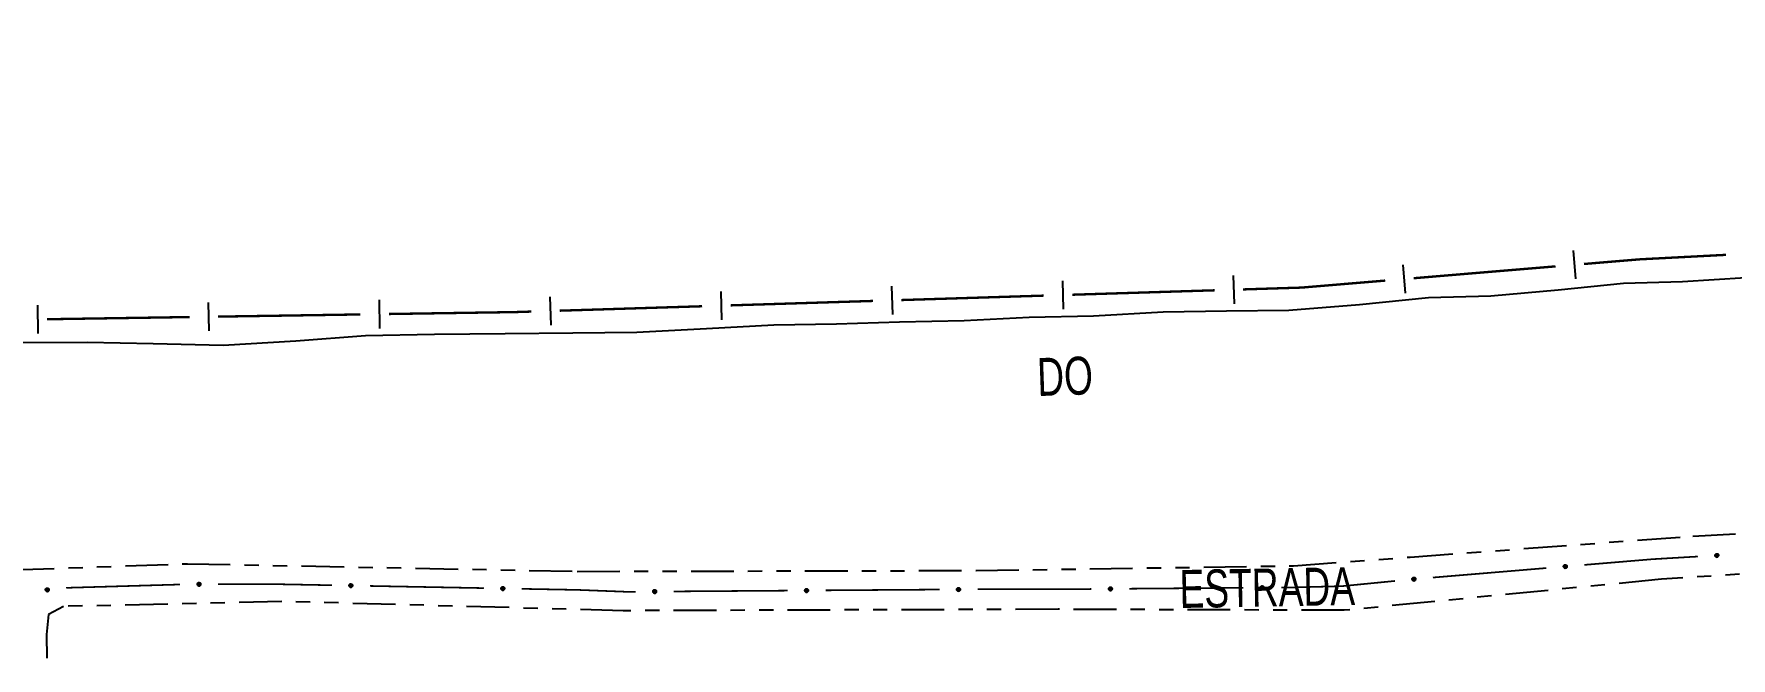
# Model space of a CAD drawing. Extents: x 209066 to 212010, y 4879784 to 4881672.
# Drawn here: x 210590.9 to 210769.6, y 4881297.1 to 4881362.9 of the extents above; entities that cross this region are included whole.
import ezdxf

# ---------------------------------------------------------------- set-up
doc = ezdxf.new("R2010")
doc.units = 0
doc.header["$LTSCALE"] = 1.5
doc.header["$MEASUREMENT"] = 0
doc.linetypes.add('TRACO_25', pattern=[8, 3, -1, 1, -1, 1, -1])
for name, color, linetype in [('HD-CURSO-PERENE', 170, 'CONTINUOUS'), ('HD-TXT-PRAIA', 7, 'CONTINUOUS'), ('LM-LIM-SETORES-BAIRROS', 250, 'CONTINUOUS'), ('SV-EIXO-ROD-ESTR', 7, 'CONTINUOUS'), ('SV-EST-M-N-PAV', 20, 'CONTINUOUS'), ('SV-RUA-NAO-PAV', 7, 'CONTINUOUS'), ('SV-TXT-EST-M-N-PAV', 7, 'CONTINUOUS')]:
    doc.layers.add(name, color=color, linetype=linetype)
doc.styles.add('ARIAL', font='ARIAL.SHX')

msp = doc.modelspace()

# ---------------------------------------------------------------- linework, layer by layer
at = {"layer": 'HD-CURSO-PERENE', "linetype": 'Continuous'}
msp.add_polyline3d([(210771.19298, 4881337.197599, 2.317656), (210764.50255, 4881336.758192, 2.317656), (210758.309072, 4881336.598168, 2.317656), (210751.396206, 4881335.907005, 2.317656), (210744.308025, 4881335.264056, 2.317656), (210737.765098, 4881335.075677, 2.317656), (210730.477806, 4881334.355916, 2.317656), (210723.064445, 4881333.759727, 2.317656), (210716.470618, 4881333.67069, 2.317656), (210709.801858, 4881333.580926, 2.317656), (210702.461776, 4881333.160165, 2.317656), (210695.693578, 4881333.019515, 2.317656), (210688.852338, 4881332.67848, 2.317656), (210682.034422, 4881332.512388, 2.317656), (210675.39182, 4881332.298081, 2.317656), (210668.797993, 4881332.209044, 2.317656), (210661.70745, 4881331.815668, 2.317656), (210654.366896, 4881331.444821, 2.317656), (210647.623203, 4881331.354329, 2.317656), (210640.504612, 4881331.285152, 2.317656), (210633.086291, 4881331.213063, 2.317656), (210625.793565, 4881331.067316, 2.317656), (210618.454664, 4881330.52177, 2.317656), (210610.815089, 4881330.073139, 2.317656), (210603.44436, 4881330.251107, 2.317656), (210596.498721, 4881330.383287, 2.317656), (210589.454826, 4881330.339796, 2.317656)], dxfattribs=at)
at = {"layer": 'LM-LIM-SETORES-BAIRROS'}
for points in [[(210753.002675, 4881340.060053), (210753.252501, 4881337.070474)], [(210699.193319, 4881336.878903), (210699.286687, 4881333.880356)], [(210717.184599, 4881337.439111), (210717.277967, 4881334.440564)], [(210735.065197, 4881338.561099), (210735.315022, 4881335.571519)], [(210645.219478, 4881335.198278), (210645.312846, 4881332.199731)], [(210663.210758, 4881335.758486), (210663.304126, 4881332.759939)], [(210681.202039, 4881336.318694), (210681.295407, 4881333.320148)], [(210591.250929, 4881334.315295), (210591.296726, 4881331.315644)], [(210609.248832, 4881334.590074), (210609.294629, 4881331.590424)], [(210627.246734, 4881334.864853), (210627.292531, 4881331.865203)]]:
    msp.add_lwpolyline(points, dxfattribs=at)
at = {"layer": 'LM-LIM-SETORES-BAIRROS', "const_width": 0.25}
for points in [[(210759.984199, 4881339.13824), (210754.124115, 4881338.648539)], [(210760.103528, 4881339.144453), (210759.984199, 4881339.13824)], [(210769.091345, 4881339.612569), (210760.103528, 4881339.144453)], [(210733.197056, 4881336.899759), (210725.224844, 4881336.233557)], [(210751.134535, 4881338.398713), (210736.186636, 4881337.149585)], [(210697.240972, 4881335.317384), (210682.248238, 4881334.850544)], [(210715.232252, 4881335.877592), (210700.239518, 4881335.410752)], [(210724.369968, 4881336.16212), (210718.230799, 4881335.97096)], [(210725.224844, 4881336.233557), (210724.369968, 4881336.16212)], [(210625.269866, 4881333.334497), (210610.271614, 4881333.105514)], [(210641.534639, 4881333.582816), (210628.269516, 4881333.380294)], [(210642.267615, 4881333.605636), (210641.534639, 4881333.582816)], [(210643.267131, 4881333.636759), (210642.267615, 4881333.605636)], [(210661.258411, 4881334.196967), (210646.265678, 4881333.730127)], [(210679.249691, 4881334.757176), (210664.256958, 4881334.290335)], [(210607.271963, 4881333.059718), (210592.273711, 4881332.830735)]]:
    msp.add_lwpolyline(points, dxfattribs=at)
at = {"layer": 'SV-EIXO-ROD-ESTR', "const_width": 0.18}
for points in [[(210738.214119, 4881305.621312), (210750.172453, 4881306.620442)], [(210754.158564, 4881306.953485), (210761.134258, 4881307.536311)], [(210761.134258, 4881307.536311), (210761.32328, 4881307.552103)], [(210761.32328, 4881307.552103), (210766.125197, 4881307.83631)], [(210594.275587, 4881304.537849), (210606.270425, 4881304.889779)], [(210610.270068, 4881304.914573), (210616.270068, 4881304.915435)], [(210616.270068, 4881304.915435), (210616.794686, 4881304.914118)], [(210616.794686, 4881304.914118), (210622.269086, 4881304.810501)], [(210626.26837, 4881304.734804), (210638.266221, 4881304.507713)], [(210722.25894, 4881304.572907), (210723.258909, 4881304.580875)], [(210723.258909, 4881304.580875), (210723.699021, 4881304.58437)], [(210723.699021, 4881304.58437), (210728.257296, 4881304.705122)], [(210728.257296, 4881304.705122), (210728.678218, 4881304.716269)], [(210728.678218, 4881304.716269), (210734.230434, 4881305.261577)], [(210642.265505, 4881304.432016), (210647.264609, 4881304.337395)], [(210647.264609, 4881304.337395), (210648.153731, 4881304.320571)], [(210648.153731, 4881304.320571), (210653.260625, 4881304.122883)], [(210653.260625, 4881304.122883), (210653.264827, 4881304.122723)], [(210653.264827, 4881304.122723), (210654.260597, 4881304.129804)], [(210658.260496, 4881304.158249), (210670.260192, 4881304.243585)], [(210674.260091, 4881304.27203), (210686.259788, 4881304.357366)], [(210690.259687, 4881304.385811), (210690.361488, 4881304.386521)], [(210690.361488, 4881304.386521), (210698.259684, 4881304.387732)], [(210698.259684, 4881304.387732), (210698.868989, 4881304.386521)], [(210698.868989, 4881304.386521), (210702.259575, 4881304.413539)], [(210706.259448, 4881304.445413), (210718.259067, 4881304.541034)]]:
    msp.add_lwpolyline(points, dxfattribs=at)
at = {"layer": 'SV-EIXO-ROD-ESTR'}
for points in [[(210752.013161, 4881306.884699), (210752.044213, 4881306.922485), (210752.078627, 4881306.948611), (210752.113602, 4881306.962141), (210752.147626, 4881306.966037), (210752.182883, 4881306.966103), (210752.218444, 4881306.958326), (210752.256001, 4881306.940953), (210752.294124, 4881306.91007), (210752.318571, 4881306.873057), (210752.333669, 4881306.839478), (210752.339775, 4881306.804234), (210752.339265, 4881306.769982), (210752.329966, 4881306.733311), (210752.311988, 4881306.695422), (210752.280006, 4881306.657839), (210752.246092, 4881306.632457), (210752.211919, 4881306.620259), (210752.176448, 4881306.614345), (210752.140453, 4881306.61471), (210752.105589, 4881306.622544), (210752.067474, 4881306.640714), (210752.030798, 4881306.672771), (210752.005096, 4881306.706308), (210751.992422, 4881306.740301), (210751.987386, 4881306.775353), (210751.98689, 4881306.810715), (210751.993219, 4881306.846787), (210752.013161, 4881306.884699)], [(210767.971769, 4881308.055875), (210768.003728, 4881308.092898), (210768.038765, 4881308.118182), (210768.074058, 4881308.13086), (210768.108166, 4881308.13393), (210768.143414, 4881308.133141), (210768.178776, 4881308.124506), (210768.215901, 4881308.106227), (210768.253265, 4881308.074429), (210768.276807, 4881308.036834), (210768.291087, 4881308.002899), (210768.296337, 4881307.967517), (210768.294997, 4881307.933288), (210768.284812, 4881307.896853), (210768.265921, 4881307.859411), (210768.233038, 4881307.822614), (210768.198518, 4881307.798062), (210768.164059, 4881307.786696), (210768.128456, 4881307.781644), (210768.09248, 4881307.78288), (210768.057816, 4881307.791557), (210768.020153, 4881307.810645), (210767.984264, 4881307.843583), (210767.959383, 4881307.877732), (210767.947536, 4881307.912022), (210767.943351, 4881307.947186), (210767.943713, 4881307.982549), (210767.950914, 4881308.018458), (210767.971769, 4881308.055875)], [(210608.126372, 4881305.024346), (210608.160457, 4881305.059421), (210608.196924, 4881305.082596), (210608.232902, 4881305.093171), (210608.267132, 4881305.094226), (210608.302273, 4881305.091361), (210608.337064, 4881305.080656), (210608.373047, 4881305.060221), (210608.408472, 4881305.026277), (210608.429757, 4881304.98736), (210608.442012, 4881304.952641), (210608.445168, 4881304.917012), (210608.441812, 4881304.882921), (210608.429498, 4881304.84715), (210608.408433, 4881304.810887), (210608.373438, 4881304.776091), (210608.337531, 4881304.753616), (210608.302462, 4881304.744301), (210608.266623, 4881304.741356), (210608.230782, 4881304.744711), (210608.196691, 4881304.755416), (210608.160218, 4881304.776691), (210608.126333, 4881304.811686), (210608.103508, 4881304.847243), (210608.093703, 4881304.882171), (210608.091598, 4881304.917521), (210608.094042, 4881304.952801), (210608.103347, 4881304.988223), (210608.126372, 4881305.024346)], [(210624.127156, 4881304.885432), (210624.161904, 4881304.919851), (210624.198806, 4881304.942326), (210624.23498, 4881304.952214), (210624.269223, 4881304.952616), (210624.304303, 4881304.949081), (210624.338884, 4881304.937715), (210624.374471, 4881304.916598), (210624.409242, 4881304.881983), (210624.429781, 4881304.842668), (210624.441372, 4881304.807722), (210624.443847, 4881304.772039), (210624.439843, 4881304.738018), (210624.426848, 4881304.702488), (210624.405096, 4881304.666633), (210624.369444, 4881304.632512), (210624.333115, 4881304.610725), (210624.297875, 4881304.602081), (210624.261986, 4881304.599819), (210624.226216, 4881304.603857), (210624.192334, 4881304.61521), (210624.156274, 4881304.637177), (210624.123062, 4881304.672812), (210624.100919, 4881304.708797), (210624.091782, 4881304.743906), (210624.090351, 4881304.77929), (210624.093468, 4881304.814517), (210624.103447, 4881304.849754), (210624.127156, 4881304.885432)], [(210640.124291, 4881304.582645), (210640.159039, 4881304.617063), (210640.195941, 4881304.639539), (210640.232114, 4881304.649426), (210640.266358, 4881304.649828), (210640.301437, 4881304.646294), (210640.336019, 4881304.634927), (210640.371605, 4881304.61381), (210640.406376, 4881304.579196), (210640.426916, 4881304.53988), (210640.438507, 4881304.504934), (210640.440982, 4881304.469251), (210640.436978, 4881304.435231), (210640.423983, 4881304.3997), (210640.40223, 4881304.363846), (210640.366578, 4881304.329724), (210640.330249, 4881304.307938), (210640.29501, 4881304.299293), (210640.25912, 4881304.297032), (210640.22335, 4881304.30107), (210640.189469, 4881304.312423), (210640.153408, 4881304.334389), (210640.120197, 4881304.370024), (210640.098054, 4881304.406009), (210640.088917, 4881304.441119), (210640.087486, 4881304.476502), (210640.090603, 4881304.511729), (210640.100582, 4881304.546967), (210640.124291, 4881304.582645)], [(210720.114451, 4881304.665902), (210720.14826, 4881304.701243), (210720.184544, 4881304.724703), (210720.220439, 4881304.735559), (210720.25466, 4881304.736882), (210720.289821, 4881304.734292), (210720.324696, 4881304.72386), (210720.360837, 4881304.703707), (210720.396527, 4881304.67004), (210720.418116, 4881304.631291), (210720.430642, 4881304.59667), (210720.434076, 4881304.561066), (210720.430988, 4881304.52695), (210720.418953, 4881304.491083), (210720.398173, 4881304.454657), (210720.363451, 4881304.419589), (210720.327722, 4881304.396833), (210720.292727, 4881304.387244), (210720.256911, 4881304.384019), (210720.221046, 4881304.387093), (210720.186872, 4881304.397531), (210720.150233, 4881304.41852), (210720.116075, 4881304.453249), (210720.092973, 4881304.488626), (210720.082895, 4881304.523476), (210720.080513, 4881304.558809), (210720.082682, 4881304.594107), (210720.091709, 4881304.6296), (210720.114451, 4881304.665902)], [(210736.068717, 4881305.552525), (210736.099768, 4881305.590312), (210736.134183, 4881305.616438), (210736.169158, 4881305.629967), (210736.203181, 4881305.633863), (210736.238438, 4881305.633929), (210736.273999, 4881305.626153), (210736.311556, 4881305.608779), (210736.34968, 4881305.577896), (210736.374126, 4881305.540883), (210736.389225, 4881305.507304), (210736.39533, 4881305.47206), (210736.39482, 4881305.437808), (210736.385521, 4881305.401137), (210736.367544, 4881305.363249), (210736.335562, 4881305.325665), (210736.301647, 4881305.300283), (210736.267474, 4881305.288086), (210736.232003, 4881305.282172), (210736.196008, 4881305.282536), (210736.161145, 4881305.290371), (210736.12303, 4881305.30854), (210736.086353, 4881305.340598), (210736.060652, 4881305.374134), (210736.047977, 4881305.408127), (210736.042941, 4881305.443179), (210736.042445, 4881305.478541), (210736.048774, 4881305.514613), (210736.068717, 4881305.552525)], [(210592.131511, 4881304.417921), (210592.160298, 4881304.45746), (210592.193125, 4881304.485554), (210592.227249, 4881304.501107), (210592.260986, 4881304.506987), (210592.296179, 4881304.509115), (210592.332134, 4881304.503433), (210592.370643, 4881304.488287), (210592.410508, 4881304.459687), (210592.437078, 4881304.424168), (210592.454115, 4881304.391529), (210592.462273, 4881304.356703), (210592.463767, 4881304.32248), (210592.45663, 4881304.285327), (210592.4409, 4881304.246452), (210592.411171, 4881304.207062), (210592.3788, 4881304.179739), (210592.345399, 4881304.165563), (210592.310335, 4881304.157584), (210592.27438, 4881304.155842), (210592.239118, 4881304.161623), (210592.200005, 4881304.177532), (210592.161516, 4881304.207389), (210592.133896, 4881304.239364), (210592.119255, 4881304.272557), (210592.112177, 4881304.307255), (210592.109613, 4881304.342527), (210592.11382, 4881304.378907), (210592.131511, 4881304.417921)], [(210656.116087, 4881304.253083), (210656.149927, 4881304.288394), (210656.186231, 4881304.311823), (210656.222135, 4881304.322649), (210656.256356, 4881304.323942), (210656.291516, 4881304.321322), (210656.326381, 4881304.31086), (210656.362506, 4881304.290676), (210656.398166, 4881304.256979), (210656.419722, 4881304.218211), (210656.432219, 4881304.183579), (210656.435622, 4881304.147972), (210656.432505, 4881304.113859), (210656.420439, 4881304.078003), (210656.399628, 4881304.041594), (210656.364876, 4881304.006556), (210656.329127, 4881303.983831), (210656.294124, 4881303.974272), (210656.258306, 4881303.971077), (210656.222443, 4881303.974182), (210656.188277, 4881303.984649), (210656.151657, 4881304.005669), (210656.117529, 4881304.040428), (210656.094457, 4881304.075824), (210656.084409, 4881304.110684), (210656.082057, 4881304.146018), (210656.084256, 4881304.181314), (210656.093314, 4881304.2168), (210656.116087, 4881304.253083)], [(210672.115682, 4881304.366864), (210672.149522, 4881304.402175), (210672.185826, 4881304.425604), (210672.22173, 4881304.436429), (210672.255952, 4881304.437723), (210672.291111, 4881304.435103), (210672.325977, 4881304.424641), (210672.362101, 4881304.404457), (210672.397762, 4881304.37076), (210672.419318, 4881304.331992), (210672.431814, 4881304.29736), (210672.435218, 4881304.261753), (210672.4321, 4881304.22764), (210672.420035, 4881304.191784), (210672.399223, 4881304.155375), (210672.364472, 4881304.120337), (210672.328722, 4881304.097612), (210672.293719, 4881304.088053), (210672.257901, 4881304.084858), (210672.222038, 4881304.087963), (210672.187873, 4881304.09843), (210672.151253, 4881304.11945), (210672.117124, 4881304.154208), (210672.094052, 4881304.189605), (210672.084004, 4881304.224465), (210672.081653, 4881304.259799), (210672.083852, 4881304.295095), (210672.09291, 4881304.330581), (210672.115682, 4881304.366864)], [(210688.115278, 4881304.480645), (210688.149117, 4881304.515956), (210688.185422, 4881304.539385), (210688.221326, 4881304.55021), (210688.255547, 4881304.551504), (210688.290707, 4881304.548884), (210688.325572, 4881304.538421), (210688.361697, 4881304.518238), (210688.397357, 4881304.484541), (210688.418913, 4881304.445773), (210688.43141, 4881304.411141), (210688.434813, 4881304.375534), (210688.431696, 4881304.341421), (210688.41963, 4881304.305564), (210688.398819, 4881304.269156), (210688.364067, 4881304.234118), (210688.328318, 4881304.211393), (210688.293315, 4881304.201834), (210688.257497, 4881304.198639), (210688.221634, 4881304.201744), (210688.187468, 4881304.212211), (210688.150848, 4881304.233231), (210688.11672, 4881304.267989), (210688.093648, 4881304.303386), (210688.083599, 4881304.338246), (210688.081248, 4881304.37358), (210688.083447, 4881304.408876), (210688.092505, 4881304.444362), (210688.115278, 4881304.480645)], [(210704.114959, 4881304.538408), (210704.148768, 4881304.573749), (210704.185052, 4881304.597209), (210704.220947, 4881304.608065), (210704.255168, 4881304.609388), (210704.290329, 4881304.606798), (210704.325204, 4881304.596365), (210704.361345, 4881304.576213), (210704.397035, 4881304.542546), (210704.418624, 4881304.503797), (210704.43115, 4881304.469176), (210704.434584, 4881304.433572), (210704.431496, 4881304.399456), (210704.419461, 4881304.363589), (210704.398681, 4881304.327162), (210704.363959, 4881304.292095), (210704.32823, 4881304.269339), (210704.293235, 4881304.25975), (210704.257419, 4881304.256525), (210704.221554, 4881304.259599), (210704.187379, 4881304.270037), (210704.150741, 4881304.291026), (210704.116583, 4881304.325755), (210704.093481, 4881304.361132), (210704.083403, 4881304.395982), (210704.081021, 4881304.431315), (210704.08319, 4881304.466613), (210704.092217, 4881304.502106), (210704.114959, 4881304.538408)]]:
    msp.add_lwpolyline(points, close=True, dxfattribs=at)
for points in [[(210751.98689, 4881306.810715), (210752.318571, 4881306.873057)], [(210751.987386, 4881306.775353), (210752.333669, 4881306.839478)], [(210751.990821, 4881306.794441), (210752.321014, 4881306.85763)], [(210751.992422, 4881306.740301), (210752.339775, 4881306.804234)], [(210751.992529, 4881306.757613), (210752.335187, 4881306.819105)], [(210751.993219, 4881306.846787), (210752.294124, 4881306.91007)], [(210751.99478, 4881306.829004), (210752.301743, 4881306.891621)], [(210752.002282, 4881306.722827), (210752.336554, 4881306.786357)], [(210752.004178, 4881306.864021), (210752.271707, 4881306.923344)], [(210752.005096, 4881306.706308), (210752.339265, 4881306.769982)], [(210752.013161, 4881306.884699), (210752.256001, 4881306.940953)], [(210752.020193, 4881306.688722), (210752.32999, 4881306.750207)], [(210752.030798, 4881306.672771), (210752.329966, 4881306.733311)], [(210752.030912, 4881306.904594), (210752.229888, 4881306.948604)], [(210752.044213, 4881306.922485), (210752.218444, 4881306.958326)], [(210752.052835, 4881306.658587), (210752.317986, 4881306.713603)], [(210752.063767, 4881306.937463), (210752.191924, 4881306.960494)], [(210752.067474, 4881306.640714), (210752.311988, 4881306.695422)], [(210752.078627, 4881306.948611), (210752.182883, 4881306.966103)], [(210752.091821, 4881306.634459), (210752.288305, 4881306.675522)], [(210752.105589, 4881306.622544), (210752.280006, 4881306.657839)], [(210752.127293, 4881306.619622), (210752.256696, 4881306.644126)], [(210752.140453, 4881306.61471), (210752.246092, 4881306.632457)], [(210767.943351, 4881307.947186), (210768.291087, 4881308.002899)], [(210767.943713, 4881307.982549), (210768.276807, 4881308.036834)], [(210767.947248, 4881307.966185), (210768.278876, 4881308.021353)], [(210767.947536, 4881307.912022), (210768.296337, 4881307.967517)], [(210767.948063, 4881307.929327), (210768.292111, 4881307.982496)], [(210767.950914, 4881308.018458), (210768.253265, 4881308.074429)], [(210767.952043, 4881308.000642), (210768.260434, 4881308.055801)], [(210767.95697, 4881307.894314), (210768.292684, 4881307.949724)], [(210767.959383, 4881307.877732), (210768.294997, 4881307.933288)], [(210767.962287, 4881308.035421), (210768.231176, 4881308.088242)], [(210767.971769, 4881308.055875), (210768.215901, 4881308.106227)], [(210767.974049, 4881307.859786), (210768.285245, 4881307.913744)], [(210767.984264, 4881307.843583), (210768.284812, 4881307.896853)], [(210767.989997, 4881308.075334), (210768.189981, 4881308.114509)], [(210768.003728, 4881308.092898), (210768.178776, 4881308.124506)], [(210768.005951, 4881307.828868), (210768.272358, 4881307.877441)], [(210768.020153, 4881307.810645), (210768.265921, 4881307.859411)], [(210768.023639, 4881308.107398), (210768.152316, 4881308.127316)], [(210768.038765, 4881308.118182), (210768.143414, 4881308.133141)], [(210768.044341, 4881307.803802), (210768.241762, 4881307.840091)], [(210768.057816, 4881307.791557), (210768.233038, 4881307.822614)], [(210768.079443, 4881307.78811), (210768.209402, 4881307.809471)], [(210768.09248, 4881307.78288), (210768.198518, 4881307.798062)], [(210608.091598, 4881304.917521), (210608.442012, 4881304.952641)], [(210608.093703, 4881304.882171), (210608.445168, 4881304.917012)], [(210608.094042, 4881304.952801), (210608.429757, 4881304.98736)], [(210608.095248, 4881304.899415), (210608.441832, 4881304.932213)], [(210608.096607, 4881304.936257), (210608.43091, 4881304.971783)], [(210608.102076, 4881304.863938), (210608.440472, 4881304.899465)], [(210608.103347, 4881304.988223), (210608.408472, 4881305.026277)], [(210608.103425, 4881304.970371), (210608.414531, 4881305.007258)], [(210608.103508, 4881304.847243), (210608.441812, 4881304.882921)], [(210608.115701, 4881305.004486), (210608.387235, 4881305.041367)], [(210608.117091, 4881304.828463), (210608.430926, 4881304.863986)], [(210608.126333, 4881304.811686), (210608.429498, 4881304.84715)], [(210608.126372, 4881305.024346), (210608.373047, 4881305.060221)], [(210608.145715, 4881305.042697), (210608.34766, 4881305.070017)], [(210608.147115, 4881304.795719), (210608.415921, 4881304.828506)], [(210608.160218, 4881304.776691), (210608.408433, 4881304.810887)], [(210608.160457, 4881305.059421), (210608.337064, 4881305.080656)], [(210608.181188, 4881305.072722), (210608.310816, 4881305.085021)], [(210608.183961, 4881304.768434), (210608.383178, 4881304.793024)], [(210608.196691, 4881304.755416), (210608.373438, 4881304.776091)], [(210608.196924, 4881305.082596), (210608.302273, 4881305.091361)], [(210608.218076, 4881304.7507), (210608.349069, 4881304.764364)], [(210608.230782, 4881304.744711), (210608.337531, 4881304.753616)], [(210624.090351, 4881304.77929), (210624.441372, 4881304.807722)], [(210624.091782, 4881304.743906), (210624.443847, 4881304.772039)], [(210624.093468, 4881304.814517), (210624.429781, 4881304.842668)], [(210624.093656, 4881304.761117), (210624.440802, 4881304.787301)], [(210624.095717, 4881304.797927), (210624.430637, 4881304.827072)], [(210624.099806, 4881304.725517), (210624.438818, 4881304.754584)], [(210624.100919, 4881304.708797), (210624.439843, 4881304.738018)], [(210624.103184, 4881304.831905), (210624.414937, 4881304.862853)], [(210624.103447, 4881304.849754), (210624.409242, 4881304.881983)], [(210624.114142, 4881304.689762), (210624.428597, 4881304.719294)], [(210624.116108, 4881304.865779), (210624.388297, 4881304.897476)], [(210624.123062, 4881304.672812), (210624.426848, 4881304.702488)], [(210624.127156, 4881304.885432), (210624.374471, 4881304.916598)], [(210624.143536, 4881304.656451), (210624.412918, 4881304.684107)], [(210624.146845, 4881304.903411), (210624.349275, 4881304.926875)], [(210624.156274, 4881304.637177), (210624.405096, 4881304.666633)], [(210624.161904, 4881304.919851), (210624.338884, 4881304.937715)], [(210624.179855, 4881304.628468), (210624.379504, 4881304.649255)], [(210624.182885, 4881304.932754), (210624.312724, 4881304.942579)], [(210624.198806, 4881304.942326), (210624.304303, 4881304.949081)], [(210640.159039, 4881304.617063), (210640.336019, 4881304.634927)], [(210640.18002, 4881304.629966), (210640.309858, 4881304.639792)], [(210640.195941, 4881304.639539), (210640.301437, 4881304.646294)], [(210720.091709, 4881304.6296), (210720.396527, 4881304.67004)], [(210720.091927, 4881304.61175), (210720.402734, 4881304.65107)], [(210720.103935, 4881304.64596), (210720.375173, 4881304.684964)], [(210720.114451, 4881304.665902), (210720.360837, 4881304.703707)], [(210720.133649, 4881304.684404), (210720.335375, 4881304.713303)], [(210720.14826, 4881304.701243), (210720.324696, 4881304.72386)], [(210720.168886, 4881304.714706), (210720.298414, 4881304.728019)], [(210720.184544, 4881304.724703), (210720.289821, 4881304.734292)], [(210736.042445, 4881305.478541), (210736.374126, 4881305.540883)], [(210736.042941, 4881305.443179), (210736.389225, 4881305.507304)], [(210736.046377, 4881305.462267), (210736.37657, 4881305.525456)], [(210736.047977, 4881305.408127), (210736.39533, 4881305.47206)], [(210736.048084, 4881305.425439), (210736.390743, 4881305.486932)], [(210736.048774, 4881305.514613), (210736.34968, 4881305.577896)], [(210736.050335, 4881305.49683), (210736.357298, 4881305.559447)], [(210736.057837, 4881305.390653), (210736.39211, 4881305.454183)], [(210736.059733, 4881305.531847), (210736.327263, 4881305.59117)], [(210736.060652, 4881305.374134), (210736.39482, 4881305.437808)], [(210736.068717, 4881305.552525), (210736.311556, 4881305.608779)], [(210736.075749, 4881305.356548), (210736.385545, 4881305.418033)], [(210736.086353, 4881305.340598), (210736.385521, 4881305.401137)], [(210736.086467, 4881305.57242), (210736.285443, 4881305.616431)], [(210736.099768, 4881305.590312), (210736.273999, 4881305.626153)], [(210736.10839, 4881305.326413), (210736.373541, 4881305.381429)], [(210736.119322, 4881305.60529), (210736.247479, 4881305.628321)], [(210736.12303, 4881305.30854), (210736.367544, 4881305.363249)], [(210736.134183, 4881305.616438), (210736.238438, 4881305.633929)], [(210736.147377, 4881305.302285), (210736.34386, 4881305.343348)], [(210736.161145, 4881305.290371), (210736.335562, 4881305.325665)], [(210736.182848, 4881305.287448), (210736.312252, 4881305.311953)], [(210736.196008, 4881305.282536), (210736.301647, 4881305.300283)], [(210592.109613, 4881304.342527), (210592.437078, 4881304.424168)], [(210592.112177, 4881304.307255), (210592.454115, 4881304.391529)], [(210592.11382, 4881304.378907), (210592.410508, 4881304.459687)], [(210592.114489, 4881304.326511), (210592.44042, 4881304.40891)], [(210592.116419, 4881304.361246), (210592.419193, 4881304.441716)], [(210592.118349, 4881304.289846), (210592.456823, 4881304.371281)], [(210592.119255, 4881304.272557), (210592.462273, 4881304.356703)], [(210592.123752, 4881304.396753), (210592.387353, 4881304.471626)], [(210592.13012, 4881304.25569), (210592.460103, 4881304.338668)], [(210592.131511, 4881304.417921), (210592.370643, 4881304.488287)], [(210592.133896, 4881304.239364), (210592.463767, 4881304.32248)], [(210592.148067, 4881304.438821), (210592.344127, 4881304.494397)], [(210592.149996, 4881304.222692), (210592.455665, 4881304.302196)], [(210592.160298, 4881304.45746), (210592.332134, 4881304.503433)], [(210592.161516, 4881304.207389), (210592.45663, 4881304.285327)], [(210592.178942, 4881304.473556), (210592.305532, 4881304.504046)], [(210592.184345, 4881304.194518), (210592.445823, 4881304.264953)], [(210592.193125, 4881304.485554), (210592.296179, 4881304.509115)], [(210592.200005, 4881304.177532), (210592.4409, 4881304.246452)], [(210592.224677, 4881304.172712), (210592.418421, 4881304.2252)], [(210592.239118, 4881304.161623), (210592.411171, 4881304.207062)], [(210592.260956, 4881304.159975), (210592.388703, 4881304.192009)], [(210592.27438, 4881304.155842), (210592.3788, 4881304.179739)], [(210624.192334, 4881304.61521), (210624.369444, 4881304.632512)], [(210624.213626, 4881304.610087), (210624.344855, 4881304.621251)], [(210624.226216, 4881304.603857), (210624.333115, 4881304.610725)], [(210640.087486, 4881304.476502), (210640.438507, 4881304.504934)], [(210640.088917, 4881304.441119), (210640.440982, 4881304.469251)], [(210640.090603, 4881304.511729), (210640.426916, 4881304.53988)], [(210640.090791, 4881304.45833), (210640.437937, 4881304.484513)], [(210640.092852, 4881304.495139), (210640.427772, 4881304.524284)], [(210640.096941, 4881304.422729), (210640.435953, 4881304.451797)], [(210640.098054, 4881304.406009), (210640.436978, 4881304.435231)], [(210640.100319, 4881304.529117), (210640.412072, 4881304.560065)], [(210640.100582, 4881304.546967), (210640.406376, 4881304.579196)], [(210640.111276, 4881304.386974), (210640.425732, 4881304.416506)], [(210640.113243, 4881304.562992), (210640.385432, 4881304.594689)], [(210640.120197, 4881304.370024), (210640.423983, 4881304.3997)], [(210640.124291, 4881304.582645), (210640.371605, 4881304.61381)], [(210640.140671, 4881304.353663), (210640.410053, 4881304.381319)], [(210640.14398, 4881304.600624), (210640.34641, 4881304.624087)], [(210640.153408, 4881304.334389), (210640.40223, 4881304.363846)], [(210640.17699, 4881304.325681), (210640.376639, 4881304.346468)], [(210640.189469, 4881304.312423), (210640.366578, 4881304.329724)], [(210640.210761, 4881304.307299), (210640.34199, 4881304.318463)], [(210640.22335, 4881304.30107), (210640.330249, 4881304.307938)], [(210656.082057, 4881304.146018), (210656.432219, 4881304.183579)], [(210656.084256, 4881304.181314), (210656.419722, 4881304.218211)], [(210656.084409, 4881304.110684), (210656.435622, 4881304.147972)], [(210656.085834, 4881304.127938), (210656.432181, 4881304.16315)], [(210656.086936, 4881304.164789), (210656.420984, 4881304.202643)], [(210656.092909, 4881304.09251), (210656.431049, 4881304.130393)], [(210656.093314, 4881304.2168), (210656.398166, 4881304.256979)], [(210656.093516, 4881304.198949), (210656.404357, 4881304.238003)], [(210656.094457, 4881304.075824), (210656.432505, 4881304.113859)], [(210656.105554, 4881304.233149), (210656.376825, 4881304.271921)], [(210656.10817, 4881304.05714), (210656.42175, 4881304.094848)], [(210656.116087, 4881304.253083), (210656.362506, 4881304.290676)], [(210656.117529, 4881304.040428), (210656.420439, 4881304.078003)], [(210656.135301, 4881304.271568), (210656.337051, 4881304.300294)], [(210656.138422, 4881304.024605), (210656.406993, 4881304.059265)], [(210656.149927, 4881304.288394), (210656.326381, 4881304.31086)], [(210656.151657, 4881304.005669), (210656.399628, 4881304.041594)], [(210656.170564, 4881304.301839), (210656.300103, 4881304.315041)], [(210656.175457, 4881303.997578), (210656.374498, 4881304.023555)], [(210656.186231, 4881304.311823), (210656.291516, 4881304.321322)], [(210656.188277, 4881303.984649), (210656.364876, 4881304.006556)], [(210656.209695, 4881303.980082), (210656.340589, 4881303.994658)], [(210656.222443, 4881303.974182), (210656.329127, 4881303.983831)], [(210672.081653, 4881304.259799), (210672.431814, 4881304.29736)], [(210672.083852, 4881304.295095), (210672.419318, 4881304.331992)], [(210672.084004, 4881304.224465), (210672.435218, 4881304.261753)], [(210672.085429, 4881304.241719), (210672.431776, 4881304.276931)], [(210672.086532, 4881304.27857), (210672.420579, 4881304.316424)], [(210672.092504, 4881304.206291), (210672.430645, 4881304.244174)], [(210672.09291, 4881304.330581), (210672.397762, 4881304.37076)], [(210672.093112, 4881304.31273), (210672.403953, 4881304.351784)], [(210672.094052, 4881304.189605), (210672.4321, 4881304.22764)], [(210672.105149, 4881304.34693), (210672.376421, 4881304.385702)], [(210672.107766, 4881304.170921), (210672.421346, 4881304.208629)], [(210672.115682, 4881304.366864), (210672.362101, 4881304.404457)], [(210672.117124, 4881304.154208), (210672.420035, 4881304.191784)], [(210672.134896, 4881304.385349), (210672.336647, 4881304.414075)], [(210672.138017, 4881304.138386), (210672.406589, 4881304.173046)], [(210672.149522, 4881304.402175), (210672.325977, 4881304.424641)], [(210672.151253, 4881304.11945), (210672.399223, 4881304.155375)], [(210672.17016, 4881304.41562), (210672.299699, 4881304.428822)], [(210672.175053, 4881304.111359), (210672.374093, 4881304.137336)], [(210672.185826, 4881304.425604), (210672.291111, 4881304.435103)], [(210672.187873, 4881304.09843), (210672.364472, 4881304.120337)], [(210672.209291, 4881304.093863), (210672.340185, 4881304.108439)], [(210672.222038, 4881304.087963), (210672.328722, 4881304.097612)], [(210688.081248, 4881304.37358), (210688.43141, 4881304.411141)], [(210688.083447, 4881304.408876), (210688.418913, 4881304.445773)], [(210688.083599, 4881304.338246), (210688.434813, 4881304.375534)], [(210688.085025, 4881304.3555), (210688.431372, 4881304.390712)], [(210688.086127, 4881304.392351), (210688.420174, 4881304.430205)], [(210688.092099, 4881304.320072), (210688.43024, 4881304.357955)], [(210688.092505, 4881304.444362), (210688.397357, 4881304.484541)], [(210688.092707, 4881304.426511), (210688.403548, 4881304.465565)], [(210688.093648, 4881304.303386), (210688.431696, 4881304.341421)], [(210688.104745, 4881304.460711), (210688.376016, 4881304.499483)], [(210688.107361, 4881304.284702), (210688.420941, 4881304.32241)], [(210688.115278, 4881304.480645), (210688.361697, 4881304.518238)], [(210688.11672, 4881304.267989), (210688.41963, 4881304.305564)], [(210688.134492, 4881304.49913), (210688.336242, 4881304.527856)], [(210688.137613, 4881304.252167), (210688.406184, 4881304.286827)], [(210688.149117, 4881304.515956), (210688.325572, 4881304.538421)], [(210688.150848, 4881304.233231), (210688.398819, 4881304.269156)], [(210688.169755, 4881304.529401), (210688.299294, 4881304.542603)], [(210688.174648, 4881304.22514), (210688.373689, 4881304.251117)], [(210688.185422, 4881304.539385), (210688.290707, 4881304.548884)], [(210688.187468, 4881304.212211), (210688.364067, 4881304.234118)], [(210688.208886, 4881304.207644), (210688.33978, 4881304.22222)], [(210688.221634, 4881304.201744), (210688.328318, 4881304.211393)], [(210704.081021, 4881304.431315), (210704.43115, 4881304.469176)], [(210704.08319, 4881304.466613), (210704.418624, 4881304.503797)], [(210704.083403, 4881304.395982), (210704.434584, 4881304.433572)], [(210704.084813, 4881304.413238), (210704.43113, 4881304.448747)], [(210704.085884, 4881304.450089), (210704.419899, 4881304.48823)], [(210704.091918, 4881304.377816), (210704.430026, 4881304.415988)], [(210704.092217, 4881304.502106), (210704.397035, 4881304.542546)], [(210704.092435, 4881304.484256), (210704.403242, 4881304.523576)], [(210704.093481, 4881304.361132), (210704.431496, 4881304.399456)], [(210704.104443, 4881304.518466), (210704.375681, 4881304.55747)], [(210704.10721, 4881304.342459), (210704.420758, 4881304.380436)], [(210704.114959, 4881304.538408), (210704.361345, 4881304.576213)], [(210704.116583, 4881304.325755), (210704.419461, 4881304.363589)], [(210704.134157, 4881304.55691), (210704.335883, 4881304.585809)], [(210704.13749, 4881304.30995), (210704.406031, 4881304.34484)], [(210704.148768, 4881304.573749), (210704.325204, 4881304.596365)], [(210704.150741, 4881304.291026), (210704.398681, 4881304.327162)], [(210704.169394, 4881304.587211), (210704.298922, 4881304.600525)], [(210704.174548, 4881304.282954), (210704.373566, 4881304.309102)], [(210704.185052, 4881304.597209), (210704.290329, 4881304.606798)], [(210704.187379, 4881304.270037), (210704.363959, 4881304.292095)], [(210704.208801, 4881304.265488), (210704.339683, 4881304.280177)], [(210704.221554, 4881304.259599), (210704.32823, 4881304.269339)], [(210720.080513, 4881304.558809), (210720.430642, 4881304.59667)], [(210720.082682, 4881304.594107), (210720.418116, 4881304.631291)], [(210720.082895, 4881304.523476), (210720.434076, 4881304.561066)], [(210720.084305, 4881304.540732), (210720.430622, 4881304.576241)], [(210720.085376, 4881304.577584), (210720.419391, 4881304.615724)], [(210720.09141, 4881304.50531), (210720.429518, 4881304.543483)], [(210720.092973, 4881304.488626), (210720.430988, 4881304.52695)], [(210720.106702, 4881304.469953), (210720.42025, 4881304.50793)], [(210720.116075, 4881304.453249), (210720.418953, 4881304.491083)], [(210720.136982, 4881304.437444), (210720.405523, 4881304.472334)], [(210720.150233, 4881304.41852), (210720.398173, 4881304.454657)], [(210720.17404, 4881304.410448), (210720.373058, 4881304.436597)], [(210720.186872, 4881304.397531), (210720.363451, 4881304.419589)], [(210720.208293, 4881304.392982), (210720.339175, 4881304.407671)], [(210720.221046, 4881304.387093), (210720.327722, 4881304.396833)]]:
    msp.add_lwpolyline(points, dxfattribs=at)
at = {"layer": 'SV-EST-M-N-PAV', "linetype": 'TRACO_25'}
for points in [[(210564.534441, 4881305.587453, 3.943612), (210607.060989, 4881307.073969, 4.118715), (210648.085405, 4881306.274579, 4.068686), (210690.100654, 4881306.358398, 4.043671), (210723.543891, 4881306.858105, 4.043671), (210735.825269, 4881307.776154, 4.14373), (210765.605253, 4881309.987424, 4.218774), (210800.734441, 4881311.826366, 4.293818), (210832.460782, 4881314.256225, 4.393877), (210869.839836, 4881315.917355, 4.468921), (210914.385075, 4881317.897718, 4.368862), (210937.535473, 4881320.449344, 4.368862), (210941.973926, 4881320.918609, 4.343847), (210949.709116, 4881321.740046, 4.343847), (210961.483035, 4881323.451371, 4.343847), (210969.125502, 4881324.794327, 4.343847), (210990.692311, 4881329.097256, 4.168744), (211020.007284, 4881335.572072, 4.193759), (211024.528557, 4881336.997851, 4.193759), (211034.559483, 4881340.161095, 4.193759), (211049.57008, 4881344.894673, 4.218774), (211073.150083, 4881352.911163, 4.243788), (211095.027042, 4881362.880827, 4.418891)], [(211000.522299, 4881322.453731, 4.243788), (210996.602483, 4881322.240923, 4.218774), (210985.077281, 4881320.606398, 4.243788), (210944.490363, 4881314.770828, 4.118715), (210905.029497, 4881311.367266, 4.218774), (210843.156715, 4881308.494696, 4.343847), (210788.488733, 4881307.139787, 4.193759), (210762.301023, 4881305.437655, 4.193759), (210728.884006, 4881302.167704, 3.918597), (210698.757345, 4881302.274294, 3.993641), (210652.945751, 4881302.128624, 3.943612), (210616.990589, 4881303.102073, 3.993641), (210593.989134, 4881302.579038, 4.068686)]]:
    msp.add_polyline3d(points, dxfattribs=at)
at = {"layer": 'SV-RUA-NAO-PAV', "linetype": 'TRACO_25'}
msp.add_polyline3d([(210593.989134, 4881302.579038, 4.068686), (210592.423346, 4881301.740161, 3.968627), (210592.218627, 4881299.616619, 3.693465), (210592.24, 4881297.14, 3.59)], dxfattribs=at)

# ---------------------------------------------------------------- texts
at = {"layer": 'HD-TXT-PRAIA', "style": 'ARIAL', "width": 0.7}
msp.add_text('DO', height=4, rotation=2, dxfattribs=at).set_placement((210696.612247, 4881324.732789))
at = {"layer": 'SV-TXT-EST-M-N-PAV', "style": 'ARIAL', "width": 0.7}
msp.add_text('ESTRADA', height=4, rotation=1, dxfattribs=at).set_placement((210711.570779, 4881302.410165))

doc.saveas('drawing.dxf')
